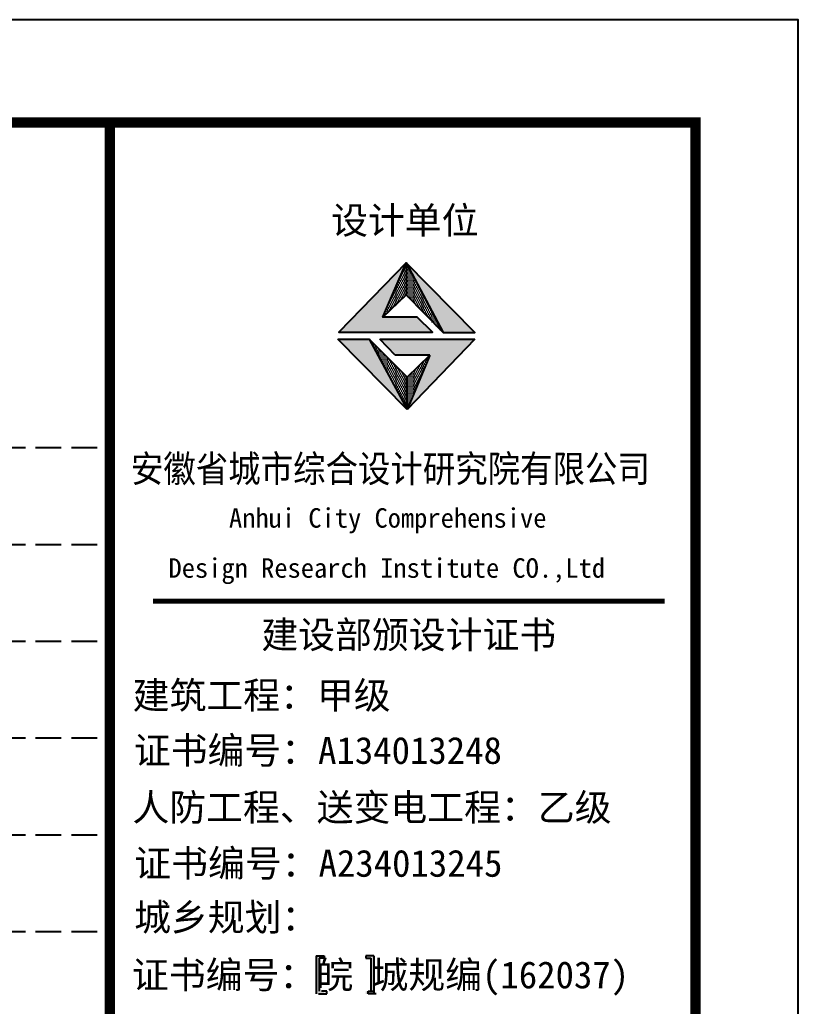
# Model space of a CAD drawing. Extents: x 1680110 to 2520911, y 137232 to 777463.
# Drawn here: x 2446382 to 2453959, y 724755 to 734352 of the extents above; entities that cross this region are included whole.
import ezdxf

# ---------------------------------------------------------------- set-up
doc = ezdxf.new("R2010")
doc.units = 0
doc.header["$LTSCALE"] = 1000
doc.header["$MEASUREMENT"] = 0
doc.linetypes.add('DASH', pattern=[0.35, 0.25, -0.1])
for name, color, linetype in [('A_DE_DETAIL_3', 144, 'Continuous'), ('DOTE', 1, 'Continuous'), ('PUB_TEXT', 7, 'Continuous'), ('PUB_TITLE', 4, 'Continuous'), ('图框', 4, 'Continuous')]:
    doc.layers.add(name, color=color, linetype=linetype)
doc.styles.add('黑体', font='simhei.ttf')

msp = doc.modelspace()

# ---------------------------------------------------------------- hatches: boundary and pattern name
for points in [[(2449915.2, 731458.2), (2450142.8, 731986.2), (2449486.4, 731311.6), (2450400.3, 731311.6), (2450248.7, 731458.2)], [(2450501.4, 731308.8), (2450810.8, 731308.8), (2450142.8, 731986.2)]]:
    msp.add_hatch(color=1).paths.add_polyline_path(points)
at = {"layer": 'A_DE_DETAIL_3'}
for points in [[(2449782.4, 731243.7), (2449478.9, 731243.7), (2450151.7, 730560.4)], [(2449887, 731245.8), (2450036.3, 731089.2), (2450374.3, 731089.2), (2450151.7, 730560.4), (2450811.3, 731245.8)]]:
    msp.add_hatch(color=1, dxfattribs=at).paths.add_polyline_path(points)
at = {"layer": 'PUB_TEXT'}
h = msp.add_hatch(dxfattribs=at)
h.set_pattern_fill('DOTS', color=256, scale=300, style=0)
h.set_pattern_definition([(0, (170779.977, 1593036.079), (9.375, 18.75000001), [0, -18.75000001])])
h.paths.add_polyline_path([(2450151.7, 730560.4), (2450151.7, 730875.4), (2449782.4, 731243.7)])
h.paths.add_polyline_path([(2450374.3, 731089.2), (2450151.7, 730875.4), (2450151.7, 730560.4)])
h.paths.add_polyline_path([(2450142.8, 731986.2), (2450142.8, 731675.7), (2450501.4, 731308.8)])
h.paths.add_polyline_path([(2450142.8, 731675.7), (2450142.8, 731986.2), (2449915.2, 731458.2)])
at = {"layer": '图框'}
for points in [[(2449295.2, 725221.6), (2449346.5, 725221.6), (2449346.5, 725247.2), (2449322.8, 725247.2), (2449267.6, 725247.2), (2449267.6, 724874.9), (2449322.8, 724874.9), (2449346.5, 724874.9), (2449346.5, 724900.5), (2449295.2, 724900.5)], [(2449800.2, 724900.5), (2449748.9, 724900.5), (2449748.9, 724874.9), (2449772.6, 724874.9), (2449827.8, 724874.9), (2449827.8, 725247.2), (2449772.6, 725247.2), (2449748.9, 725247.2), (2449748.9, 725221.6), (2449800.2, 725221.6)]]:
    msp.add_hatch(color=4, dxfattribs=at).paths.add_polyline_path(points)

# ---------------------------------------------------------------- linework, layer by layer
for p, q in [((2449915.2, 731458.2, 0), (2450142.8, 731986.2, 0)), ((2450142.8, 731986.2, 0), (2450501.4, 731308.8, 0)), ((2450151.7, 730560.4, 0), (2449478.9, 731243.7, 0)), ((2449478.9, 731243.7, 0), (2449782.4, 731243.7, 0)), ((2449478.9, 731243.7, 0), (2449782.4, 731243.7, 0)), ((2450151.7, 730875.4, 0), (2449782.4, 731243.7, 0)), ((2449887, 731245.8, 0), (2450811.3, 731245.8, 0)), ((2450036.3, 731089.2, 0), (2449887, 731245.8, 0)), ((2450811.3, 731245.8, 0), (2450151.7, 730560.4, 0)), ((2450374.3, 731089.2, 0), (2450036.3, 731089.2, 0)), ((2450151.7, 730875.4, 0), (2450374.3, 731089.2, 0)), ((2450374.3, 731089.2, 0), (2450151.7, 730560.4, 0)), ((2450151.7, 730560.4, 0), (2450151.7, 730875.4, 0)), ((2450151.7, 730560.4, 0), (2450151.7, 730875.4, 0))]:
    msp.add_line(p, q)
at = {"elevation": 0}
for points in [[(2450248.7, 731458.2), (2449915.2, 731458.2), (2450142.8, 731675.7), (2450501.4, 731308.8), (2450810.8, 731308.8), (2450142.8, 731986.2), (2449486.4, 731311.6), (2450400.3, 731311.6), (2450248.7, 731458.2)], [(2450142.8, 731986.2), (2450142.8, 731675.7)]]:
    msp.add_lwpolyline(points, dxfattribs=at)
at = {"layer": 'A_DE_DETAIL_3', "color": 1}
for p, q in [((2450151.7, 730560.4, 0), (2449478.9, 731243.7, 0)), ((2449782.4, 731243.7, 0), (2450151.7, 730560.4, 0))]:
    msp.add_line(p, q, dxfattribs=at)
at = {"layer": 'DOTE', "color": 251, "linetype": 'DASH'}
for p, q in [((2382136.9, 730189.9, 0), (2447258.7, 730189.9, 0)), ((2382136.9, 729248.3, 0), (2447258.7, 729248.3, 0)), ((2382136.9, 728306.7, 0), (2447258.7, 728306.7, 0)), ((2382136.9, 727365, 0), (2447258.7, 727365, 0)), ((2382136.9, 726423.4, 0), (2447258.7, 726423.4, 0)), ((2382136.9, 725481.8, 0), (2447258.7, 725481.8, 0))]:
    msp.add_line(p, q, dxfattribs=at)
at = {"layer": 'PUB_TITLE', "elevation": 0}
msp.add_lwpolyline([(2379658.7, 692352.3), (2453958.7, 692352.3), (2453958.7, 734352.3), (2379658.7, 734352.3)], close=True, dxfattribs=at)
at = {"layer": 'PUB_TITLE', "const_width": 100, "elevation": 0}
msp.add_lwpolyline([(2382158.7, 693352.3), (2452958.7, 693352.3), (2452958.7, 733352.3), (2382158.7, 733352.3)], close=True, dxfattribs=at)
at = {"layer": '图框', "color": 4}
for p, q in [((2447258.7, 733352.3, 0), (2447258.7, 693352.3, 0)), ((2449267.6, 725247.2, 0), (2449322.8, 725247.2, 0)), ((2449267.6, 725247.2, 0), (2449267.6, 724874.9, 0)), ((2449346.5, 725221.6, 0), (2449295.2, 725221.6, 0)), ((2449295.2, 725221.6, 0), (2449295.2, 724900.5, 0)), ((2449322.8, 725247.2, 0), (2449346.5, 725247.2, 0)), ((2449346.5, 725247.2, 0), (2449346.5, 725221.6, 0)), ((2449772.6, 725247.2, 0), (2449748.9, 725247.2, 0)), ((2449748.9, 725247.2, 0), (2449748.9, 725221.6, 0)), ((2449748.9, 725221.6, 0), (2449800.2, 725221.6, 0)), ((2449827.8, 725247.2, 0), (2449772.6, 725247.2, 0)), ((2449800.2, 725221.6, 0), (2449800.2, 724900.5, 0)), ((2449827.8, 725247.2, 0), (2449827.8, 724874.9, 0)), ((2449369.5, 724900.5, 0), (2449318.2, 724900.5, 0)), ((2449369.5, 724874.9, 0), (2449369.5, 724900.5, 0)), ((2449771.9, 724874.9, 0), (2449771.9, 724900.5, 0)), ((2449771.9, 724900.5, 0), (2449823.2, 724900.5, 0)), ((2449290.6, 724874.9, 0), (2449345.8, 724874.9, 0)), ((2449345.8, 724874.9, 0), (2449369.5, 724874.9, 0)), ((2449795.6, 724874.9, 0), (2449771.9, 724874.9, 0)), ((2449850.8, 724874.9, 0), (2449795.6, 724874.9, 0))]:
    msp.add_line(p, q, dxfattribs=at)
at = {"layer": '图框', "color": 4, "elevation": 0}
for points, const_width in [([(2447258.7, 733352.3), (2447258.7, 693352.3)], 98.6), ([(2447678.2, 728696.3), (2452658.2, 728696.3)], 49.8)]:
    msp.add_lwpolyline(points, dxfattribs=dict(at, const_width=const_width))
at = {"layer": '图框', "color": 4, "const_width": 98.6, "elevation": 0}
msp.add_lwpolyline([(2447258.7, 733352.3), (2452958.7, 733352.3), (2452958.7, 693352.3), (2447258.7, 693352.3)], close=True, dxfattribs=at)

# ---------------------------------------------------------------- texts
at = {"layer": '图框', "color": 4, "style": '黑体'}
for s, height, p in [('设计单位', 262.94, (2449412.5, 732269, 0)), ('Anhui City Comprehensive ', 189.24, (2448418.6, 729410.8, 0)), (' Design Research Institute CO.,Ltd', 189.24, (2447701.2, 728923.8, 0)), ('建设部颁设计证书', 262.94, (2448733.7, 728237.7, 0)), (' 建筑工程：甲级', 262.94, (2447302.4, 727648.4, 0)), ('证书编号：A134013248', 262.944, (2447492.6, 727112.6, 0)), ('人防工程、送变电工程：乙级', 262.944, (2447478.8, 726558.9, 0)), ('证书编号：A234013245', 262.944, (2447497.4, 726014.8, 0)), ('城乡规划：', 262.94, (2447495.5, 725489.5, 0)), ('证书编号：皖 城规编(162037)', 262.944, (2447474.5, 724929.3, 0))]:
    msp.add_text(s, height=height, dxfattribs=at).set_placement(p)
at = {"layer": '图框', "color": 4, "style": '黑体', "width": 0.88}
msp.add_text('安徽省城市综合设计研究院有限公司', height=262.944, dxfattribs=at).set_placement((2447464.4, 729852.8, 0))

doc.saveas('drawing.dxf')
